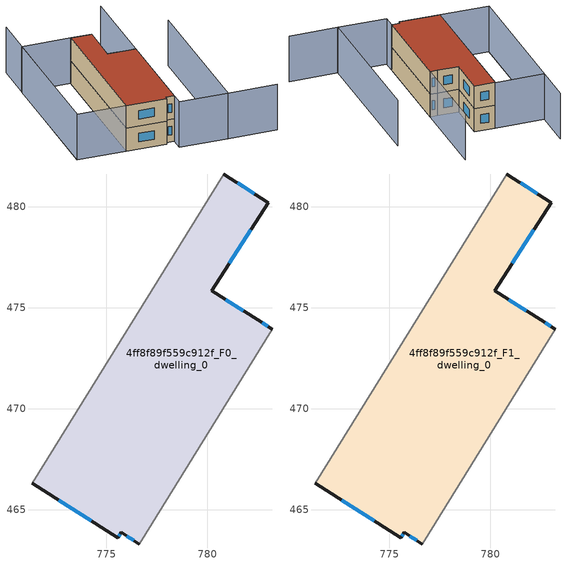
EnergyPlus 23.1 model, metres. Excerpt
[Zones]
4ff8f89f559c912f_F0_dwelling_0
 floor ground (EU_floor_Construction): 783.01,480.21 780.21,475.84 782.48,474.4 783.22,473.94 776.62,463.3 775.73,463.88 775.56,463.61 771.32,466.32 780.81,481.62 z0
 wall outside (EU_wall_Construction): 771.32,466.32 775.56,463.61 775.73,463.88 776.62,463.3 / 783.22,473.94 782.48,474.4 780.21,475.84 783.01,480.21 780.81,481.62 z0:3
 wall adiabatic (EU_wall_Construction): 780.81,481.62 771.32,466.32 / 776.62,463.3 783.22,473.94 z0:3
 window (EU_Window_Construction): 776.01,463.7 776.34,463.48 / 775.61,463.69 775.68,463.79 / 772.64,465.48 774.24,464.45 / 782.32,480.65 781.49,481.18 / 781.08,477.2 782.14,478.85 / 781.77,474.85 780.92,475.4 / 782.99,474.08 782.71,474.26 z0.93:2.07
4ff8f89f559c912f_F1_dwelling_0
 floor to 4ff8f89f559c912f_F0_dwelling_0 (EU_floor_Construction): 783.01,480.21 780.21,475.84 782.48,474.4 783.22,473.94 776.62,463.3 775.73,463.88 775.56,463.61 771.32,466.32 780.81,481.62 z3
 wall outside (EU_wall_Construction): 771.32,466.32 775.56,463.61 775.73,463.88 776.62,463.3 / 783.22,473.94 782.48,474.4 780.21,475.84 783.01,480.21 780.81,481.62 z3:6
 wall adiabatic (EU_wall_Construction): 780.81,481.62 771.32,466.32 / 776.62,463.3 783.22,473.94 z3:6
 window (EU_Window_Construction): 776.01,463.7 776.34,463.48 / 775.61,463.69 775.68,463.79 / 772.64,465.48 774.24,464.45 / 782.32,480.65 781.49,481.18 / 781.08,477.2 782.14,478.85 / 781.77,474.85 780.92,475.4 / 782.99,474.08 782.71,474.26 z3.93:5.07
 roof outside (EU_roof_Construction): 776.62,463.3 783.22,473.94 782.48,474.4 780.21,475.84 783.01,480.21 780.81,481.62 771.32,466.32 775.56,463.61 775.73,463.88 z6
shading: 786.14,455.52 780.96,458.73 / 780.96,458.73 791.21,475.26 / 780.98,458.76 775.8,461.97 / 775.8,461.97 789.23,483.63 / 778.37,489.25 766.19,469.61 / 780.84,481.67 771.32,466.32 / 771.32,466.32 766.14,469.53 / 766.14,469.53 775.66,484.88 / 775.66,484.88 780.84,481.67 z0:6
[Building]
EU S2 Campaign: North Axis=0; Terrain=City; Solar Distribution=FullExterior
[Site:Location]
Montreal-Trudeau.Intl.AP: Latitude=45.4667; Longitude=-73.75; Time Zone=-5; Elevation=36
[SizingPeriod:WeatherFileDays]
AnnualSizingPeriod: Begin Month=1; Begin Day of Month=1; End Month=12; End Day of Month=31; Day of Week for Start Day=Monday; Use Weather File Daylight Saving Period=No; Use Weather File Rain and Snow Indicators=No
[MATERIAL]
EU_InternalMass_Material: Roughness=MediumRough; Thickness=0.1; Conductivity=1; Density=1800; Specific Heat=900; Thermal Absorptance=0.9; Solar Absorptance=0.7; Visible Absorptance=0.7
[MATERIAL:NOMASS] Roughness=MediumRough; Thermal Absorptance=0.9; Solar Absorptance=0.7; Visible Absorptance=0.7
Name | Thermal Resistance
EU_wall_NoMass; EU_floor_NoMass | 1.36485
EU_roof_NoMass | 2.55992
[WINDOWMATERIAL:SIMPLEGLAZINGSYSTEM]
EU_Window_SimpleGlazing: UFactor=3.92339; Solar Heat Gain Coefficient=0.8; Visible Transmittance=0.8
[CONSTRUCTION]
EU_wall_Construction: EU_wall_NoMass
EU_roof_Construction: EU_roof_NoMass
EU_floor_Construction: EU_floor_NoMass
EU_Window_Construction: EU_Window_SimpleGlazing
EU_InternalMass_Construction: EU_InternalMass_Material
[ZONE] Type=1; Multiplier=1; Ceiling Height=autocalculate; Floor Area=autocalculate; Part of Total Floor Area=Yes
Name | Volume
4ff8f89f559c912f_F0_dwelling_0 | 273.493
4ff8f89f559c912f_F1_dwelling_0 | 273.494
[INTERNALMASS] Construction=EU_InternalMass_Construction; Surface Area=91.1646
Name | Zone or ZoneList
4ff8f89f559c912f_F0_dwelling_0_EU_InternalMass | 4ff8f89f559c912f_F0_dwelling_0
4ff8f89f559c912f_F1_dwelling_0_EU_InternalMass | 4ff8f89f559c912f_F1_dwelling_0
[OTHEREQUIPMENT] Fuel Type=Electricity; Design Level Calculation Method=Watts/Area; Power per Zone Floor Area=1; Fraction Latent=0; Fraction Radiant=0; Fraction Lost=0; Carbon Dioxide Generation Rate=0; EndUse Subcategory=EU_Step8_InternalGains
Name | Zone or ZoneList or Space or SpaceList | Schedule
EU_Step8_InternalGain_4ff8f89f559c912f_F0_dwelling_0_f000 | 4ff8f89f559c912f_F0_dwelling_0 | EU_Step8_GainSchedule_4ff8f89f559c912f_F0_dwelling_0_f000
EU_Step8_InternalGain_4ff8f89f559c912f_F1_dwelling_0_f000 | 4ff8f89f559c912f_F1_dwelling_0 | EU_Step8_GainSchedule_4ff8f89f559c912f_F1_dwelling_0_f000
[ZONEVENTILATION:DESIGNFLOWRATE] Schedule=EU_AlwaysOn; Design Flow Rate Calculation Method=AirChanges/Hour; Air Changes per Hour=0.860309; Ventilation Type=Natural; Fan Pressure Rise=0; Fan Total Efficiency=1; Constant Term Coefficient=1; Temperature Term Coefficient=0; Velocity Term Coefficient=0; Velocity Squared Term Coefficient=0; Minimum Indoor Temperature=-100; Maximum Indoor Temperature=100; Delta Temperature=-100; Minimum Outdoor Temperature=-100; Maximum Outdoor Temperature=100; Maximum Wind Speed=40
Name | Zone or ZoneList or Space or SpaceList
EU_ConstantAir_4ff8f89f559c912f_F0_dwelling_0 | 4ff8f89f559c912f_F0_dwelling_0
EU_ConstantAir_4ff8f89f559c912f_F1_dwelling_0 | 4ff8f89f559c912f_F1_dwelling_0
[HVACTEMPLATE:THERMOSTAT] Constant Heating Setpoint=20; Constant Cooling Setpoint=50
EU_HeatOnly_4ff8f89f559c912f_F0_dwelling_0; EU_HeatOnly_4ff8f89f559c912f_F1_dwelling_0
[HVACTEMPLATE:ZONE:IDEALLOADSAIRSYSTEM] System Availability Schedule=EU_AlwaysOn; Maximum Heating Supply Air Temperature=50; Minimum Cooling Supply Air Temperature=13; Maximum Heating Supply Air Humidity Ratio=0.0156; Minimum Cooling Supply Air Humidity Ratio=0.0077; Heating Limit=NoLimit; Cooling Limit=NoLimit; Heating Availability Schedule=EU_AlwaysOn; Cooling Availability Schedule=EU_CoolingOff; Dehumidification Control Type=ConstantSensibleHeatRatio; Cooling Sensible Heat Ratio=0.7; Dehumidification Setpoint=60; Humidification Control Type=None; Humidification Setpoint=30; Outdoor Air Method=None; Outdoor Air Flow Rate per Person=0.00944; Outdoor Air Flow Rate per Zone Floor Area=0; Outdoor Air Flow Rate per Zone=0; Demand Controlled Ventilation Type=None; Outdoor Air Economizer Type=NoEconomizer; Heat Recovery Type=None; Sensible Heat Recovery Effectiveness=0.7; Latent Heat Recovery Effectiveness=0.65
Name | Template Thermostat
4ff8f89f559c912f_F0_dwelling_0 | EU_HeatOnly_4ff8f89f559c912f_F0_dwelling_0
4ff8f89f559c912f_F1_dwelling_0 | EU_HeatOnly_4ff8f89f559c912f_F1_dwelling_0
[SIZING:ZONE] Zone Cooling Design Supply Air Temperature Input Method=SupplyAirTemperature; Zone Cooling Design Supply Air Temperature=13; Zone Heating Design Supply Air Temperature Input Method=SupplyAirTemperature; Zone Heating Design Supply Air Temperature=50; Zone Cooling Design Supply Air Humidity Ratio=0.008; Zone Heating Design Supply Air Humidity Ratio=0.008; Cooling Design Air Flow Method=DesignDay; Cooling Design Air Flow Rate=0; Cooling Minimum Air Flow per Zone Floor Area=0.000762; Cooling Minimum Air Flow=0; Cooling Minimum Air Flow Fraction=0.2; Heating Design Air Flow Method=DesignDay; Heating Design Air Flow Rate=0; Heating Maximum Air Flow per Zone Floor Area=0.002032; Heating Maximum Air Flow=0.141576; Heating Maximum Air Flow Fraction=0.3; Account for Dedicated Outdoor Air System=No; Dedicated Outdoor Air System Control Strategy=NeutralSupplyAir; Dedicated Outdoor Air Low Setpoint Temperature for Design=autosize; Dedicated Outdoor Air High Setpoint Temperature for Design=autosize; Zone Load Sizing Method=Sensible Load Only No Latent Load; Zone Latent Cooling Design Supply Air Humidity Ratio Input Method=HumidityRatioDifference; Zone Cooling Design Supply Air Humidity Ratio Difference=0.005; Zone Latent Heating Design Supply Air Humidity Ratio Input Method=HumidityRatioDifference; Zone Humidification Design Supply Air Humidity Ratio Difference=0.005
4ff8f89f559c912f_F0_dwelling_0; 4ff8f89f559c912f_F1_dwelling_0
[SCHEDULE:CONSTANT]
Name | Hourly Value
EU_AlwaysOn | 1
EU_CoolingOff | 0
[SCHEDULE:FILE] Column Number=1; Rows to Skip at Top=0; Number of Hours of Data=8760; Column Separator=Comma; Interpolate to Timestep=No; Minutes per Item=60; Adjust Schedule for Daylight Savings=Yes
Name | File
EU_Step8_GainSchedule_4ff8f89f559c912f_F0_dwelling_0_f000 | ../../schedules/4ff8f89f559c912f/4ff8f89f559c912f_F0_dwelling_0_f000_gain.csv
EU_Step8_GainSchedule_4ff8f89f559c912f_F1_dwelling_0_f000 | ../../schedules/4ff8f89f559c912f/4ff8f89f559c912f_F1_dwelling_0_f000_gain.csv
